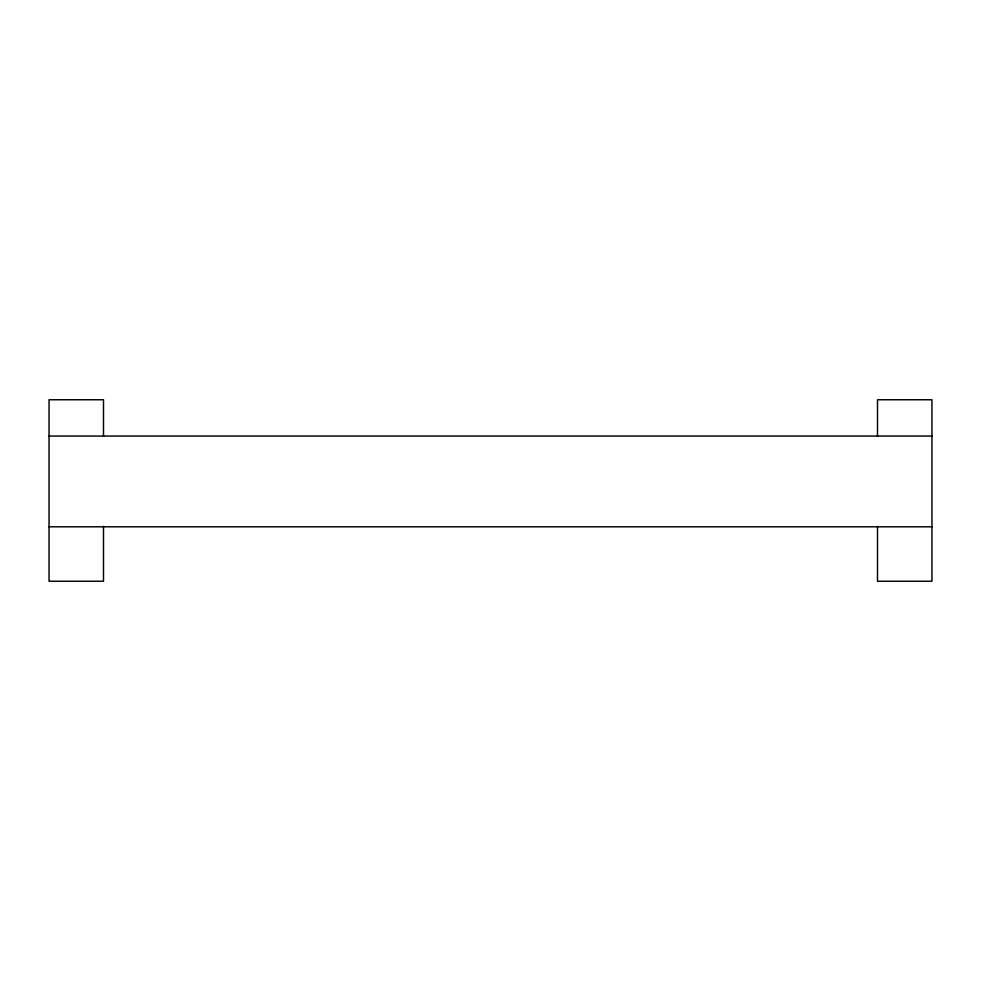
<?xml version="1.0" encoding="UTF-8"?>
<svg xmlns="http://www.w3.org/2000/svg" width="981" height="981" viewBox="0 0 981 981"><rect width="100%" height="100%" fill="white"/><g stroke="black" fill="none" stroke-linecap="round" stroke-linejoin="round"><path stroke-width="1.47" d="M49.05 436.055L931.95 436.055M49.05 526.797L931.95 526.797M877.505 436.361L877.505 399.757L931.95 399.757L931.95 581.243L877.505 581.243L877.505 526.343M103.496 436.361L103.496 399.757L49.05 399.757L49.05 581.243L103.496 581.243L103.496 526.343"/></g></svg>
